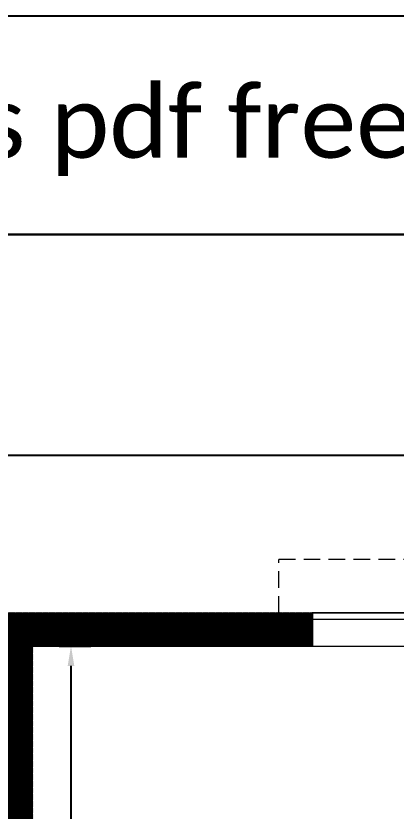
# Model space of a CAD drawing. Header units: feet. Extents: x 36275 to 37218, y -947 to -334.
# Drawn here: x 36773.8 to 36831, y -453.8 to -334.2 of the extents above; entities that cross this region are included whole.
import ezdxf

# ---------------------------------------------------------------- set-up
doc = ezdxf.new("R2010")
doc.units = ezdxf.units.FT
doc.header["$MEASUREMENT"] = 0
doc.header["$PDMODE"] = 35
doc.linetypes.add('HIDDEN', pattern=[0.375, 0.25, -0.125])
doc.layers.add('hatch', color=252, linetype='Continuous')
doc.layers.add('PinCAD.com', color=7, linetype='Continuous')
for name, color, linetype, lineweight in [('SLAB LINE', 50, 'Continuous', 30), ('wall', 7, 'Continuous', 40), ('Wall_SYN', 7, 'Continuous', 35), ('window', 116, 'Continuous', 20)]:
    doc.layers.add(name, color=color, linetype=linetype, lineweight=lineweight)
doc.styles.add('iso', font='iso.shx')
doc.styles.add('plan', font='trebuc.ttf')
doc.dimstyles.new('WORKING', dxfattribs={"dimtxt": 6, "dimasz": 3, "dimexe": 3, "dimexo": 4, "dimgap": 1, "dimtad": 0, "dimdec": 3, "dimzin": 3, "dimdsep": 46, "dimlunit": 4, "dimtxsty": 'plan', "dimcen": 0.09, "dimclrd": 256, "dimclre": 256, "dimclrt": 7, "dimadec": 0, "dimazin": 0, "dimtfac": 1, "dimtdec": 3, "dimtmove": 1, "dimatfit": 3, "dimfxl": 12, "dimtolj": 1, "dimtzin": 0, "dimlwd": -1, "dimlwe": -1, "dimarcsym": 0})

# ---------------------------------------------------------------- blocks, each defined once
blk = doc.blocks.new('*D8')
at = {"layer": 'Defpoints', "color": 0, "lineweight": 0, "transparency": 16777216}
for p in [(36925.31314333927, -400.2845081454798), (36517.31314333927, -453.5753248443623), (36925.31314333927, -453.5753248443623)]:
    blk.add_point(p, dxfattribs=at)
at = {"layer": 'hatch', "transparency": 16777216}
for p, q in [((36517.31314333927, -449.5753248443623), (36517.31314333927, -397.2845081454798)), ((36925.31314333927, -449.5753248443623), (36925.31314333927, -397.2845081454798)), ((36520.31314333927, -400.2845081454798), (36710.66061808675, -400.2845081454798)), ((36922.31314333927, -400.2845081454798), (36731.96566859179, -400.2845081454798))]:
    blk.add_line(p, q, dxfattribs=at)
at = {"layer": 'hatch', "lineweight": 0, "transparency": 16777216}
for points in [[(36520.31314333927, -399.7845081454798), (36520.31314333927, -400.7845081454798), (36517.31314333927, -400.2845081454798)], [(36922.31314333927, -399.7845081454798), (36922.31314333927, -400.7845081454798), (36925.31314333927, -400.2845081454798)]]:
    blk.add_solid(points, dxfattribs=at)
at = {"layer": 'hatch', "color": 7, "lineweight": 0, "transparency": 16777216, "insert": (36721.31314333927, -400.2845081454798), "char_height": 6, "attachment_point": 5, "style": 'plan'}
blk.add_mtext('\\A1;34\'-0"', dxfattribs=at)
blk = doc.blocks.new('*D13')
at = {"layer": 'Defpoints', "color": 0, "lineweight": 0, "transparency": 16777216}
for p in [(36776.3131433393, -428.9395204819277), (36782.0914828293, -428.9395204819277), (36776.3131433393, -548.9395204819273)]:
    blk.add_point(p, dxfattribs=at)
at = {"layer": 'hatch', "transparency": 16777216}
for p, q in [((36780.3131433393, -428.9395204819277), (36785.0914828293, -428.9395204819277)), ((36782.0914828293, -431.9395204819277), (36782.0914828293, -478.4708336132406)), ((36782.0914828293, -545.9395204819273), (36782.0914828293, -499.4082073506144)), ((36780.3131433393, -548.9395204819273), (36785.0914828293, -548.9395204819273))]:
    blk.add_line(p, q, dxfattribs=at)
at = {"layer": 'hatch', "lineweight": 0, "transparency": 16777216}
for points in [[(36781.5914828293, -431.9395204819277), (36782.5914828293, -431.9395204819277), (36782.0914828293, -428.9395204819277)], [(36781.5914828293, -545.9395204819273), (36782.5914828293, -545.9395204819273), (36782.0914828293, -548.9395204819273)]]:
    blk.add_solid(points, dxfattribs=at)
at = {"layer": 'hatch', "color": 7, "lineweight": 0, "transparency": 16777216, "insert": (36782.0914828293, -488.9395204819378), "char_height": 6, "attachment_point": 5, "rotation": 90, "style": 'plan'}
blk.add_mtext('\\A1;10\'-0"', dxfattribs=at)

msp = doc.modelspace()

# ---------------------------------------------------------------- hatches: boundary and pattern name
at = {"layer": 'SLAB LINE'}
h = msp.add_hatch(dxfattribs=at)
h.set_pattern_fill('ANSI31', color=8)
h.set_pattern_definition([(45, (0, 0), (-0.08838834764831845, 0.08838834764831845), [])])
h.paths.add_polyline_path([(36818.31314333927, -423.9395204819273), (36751.31314333927, -423.9395204819273), (36751.31314333927, -428.9395204819275), (36771.31314333927, -428.9395204819275), (36771.31314333928, -548.939520481927), (36759.31314333928, -548.9395204819268), (36759.31314333928, -553.9395204819268), (36781.31314333927, -553.9395204819273), (36781.31314333927, -548.9395204819273), (36776.31314333928, -548.939520481927), (36776.31314333927, -428.9395204819275), (36818.31314333927, -428.9395204819274)])
h.paths.add_polyline_path([(36925.31314333927, -423.9395204819273), (36878.31314333927, -423.9395204819273), (36878.31314333927, -428.9395204819273), (36920.31314333927, -428.9395204819273), (36920.31314333927, -458.939520481927), (36925.31314333927, -458.939520481927)])
h.paths.add_polyline_path([(36925.31314333927, -518.939520481927), (36920.31314333927, -518.939520481927), (36920.31314333927, -548.939520481927), (36822.45600048213, -548.9395204819273), (36822.45600048213, -553.9395204819273), (36831.31314333927, -553.939520481927), (36831.31314333928, -602.0823776247887), (36835.17028619641, -602.0823776247887), (36836.31314333927, -602.0823776247887), (36836.31314333927, -553.939520481927), (36920.31314333927, -553.939520481927), (36920.31314333927, -565.939520481927), (36925.31314333927, -565.939520481927)])

# ---------------------------------------------------------------- linework, layer by layer
at = {"layer": 'PinCAD.com'}
for points in [[(36274.56039979382, -334.2115388844763), (37218.49925604133, -334.2115388844763), (37218.49925604133, -946.9454245496473), (36274.56039979382, -946.9454245496473)], [(36591.25322603569, -334.2115388844763), (36917.71697500041, -334.2115388844763), (36917.71697500041, -367.0631018517267), (36591.25322603569, -367.0631018517267)], [(36307.41196276107, -367.0631018517267), (37185.64769307408, -367.0631018517267), (37185.64769307408, -914.0938615823969), (36307.41196276107, -914.0938615823969)]]:
    msp.add_lwpolyline(points, close=True, dxfattribs=at)
at = {"layer": 'wall', "lineweight": 0}
for p, q in [((36517.31314333927, -423.9395204819273), (36925.31314333927, -423.9395204819273)), ((36776.31314333928, -548.9395204819273), (36776.31314333927, -428.9395204819277)), ((36776.31314333927, -428.9395204819275), (36920.31314333927, -428.9395204819273))]:
    msp.add_line(p, q, dxfattribs=at)
at = {"layer": 'Wall_SYN'}
msp.add_line((36818.31314333927, -428.9395204819239), (36818.31314333927, -423.9395204819289), dxfattribs=at)
at = {"layer": 'window', "linetype": 'HIDDEN', "ltscale": 10}
for p in [(36883.31314333927, -415.9395204819311), (36813.31314333927, -423.9395204819311)]:
    msp.add_line(p, (36813.31314333927, -415.9395204819239), dxfattribs=at)
at = {"layer": 'window'}
for p, q in [((36878.31314333927, -423.9395204819311), (36818.31314333927, -423.9395204819239)), ((36878.31314333927, -424.9395204819311), (36818.31314333927, -424.9395204819239))]:
    msp.add_line(p, q, dxfattribs=at)

# ---------------------------------------------------------------- texts
at = {"layer": 'PinCAD.com', "linetype": 'Continuous', "insert": (36614.71900515356, -344.7683009121412), "char_height": 11.76013143001176, "attachment_point": 1, "style": 'iso'}
msp.add_mtext_dynamic_manual_height_columns('{\\fCalibri|b0|i0|c0|p34;\\H0.91667x;\\C0;4 bedroom house plans pdf free download}', width=362.2231059387407, gutter_width=58.8006571500588, heights=[0], dxfattribs=at)

# ---------------------------------------------------------------- dimensions: what is measured, and where the dimension line sits
at = {"layer": 'hatch', "lineweight": 0}
dim = msp.add_linear_dim(base=(36925.31314333927, -400.2845081454798), p1=(36517.31314333927, -453.5753248443623), p2=(36925.31314333927, -453.5753248443623), dimstyle='WORKING', dxfattribs=at)
dim.commit()
dim.dimension.update_dxf_attribs({"geometry": '*D8', "text_midpoint": (36721.31314333927, -400.2845081454798)})
dim = msp.add_linear_dim(base=(36782.0914828293, -428.9395204819277), p1=(36776.31314333928, -548.939520481927), p2=(36776.31314333928, -428.9395204819275), angle=90, dimstyle='WORKING', dxfattribs=at)
dim.commit()
dim.dimension.update_dxf_attribs({"geometry": '*D13', "text_midpoint": (36782.0914828293, -488.9395204819378)})

doc.saveas('drawing.dxf')
